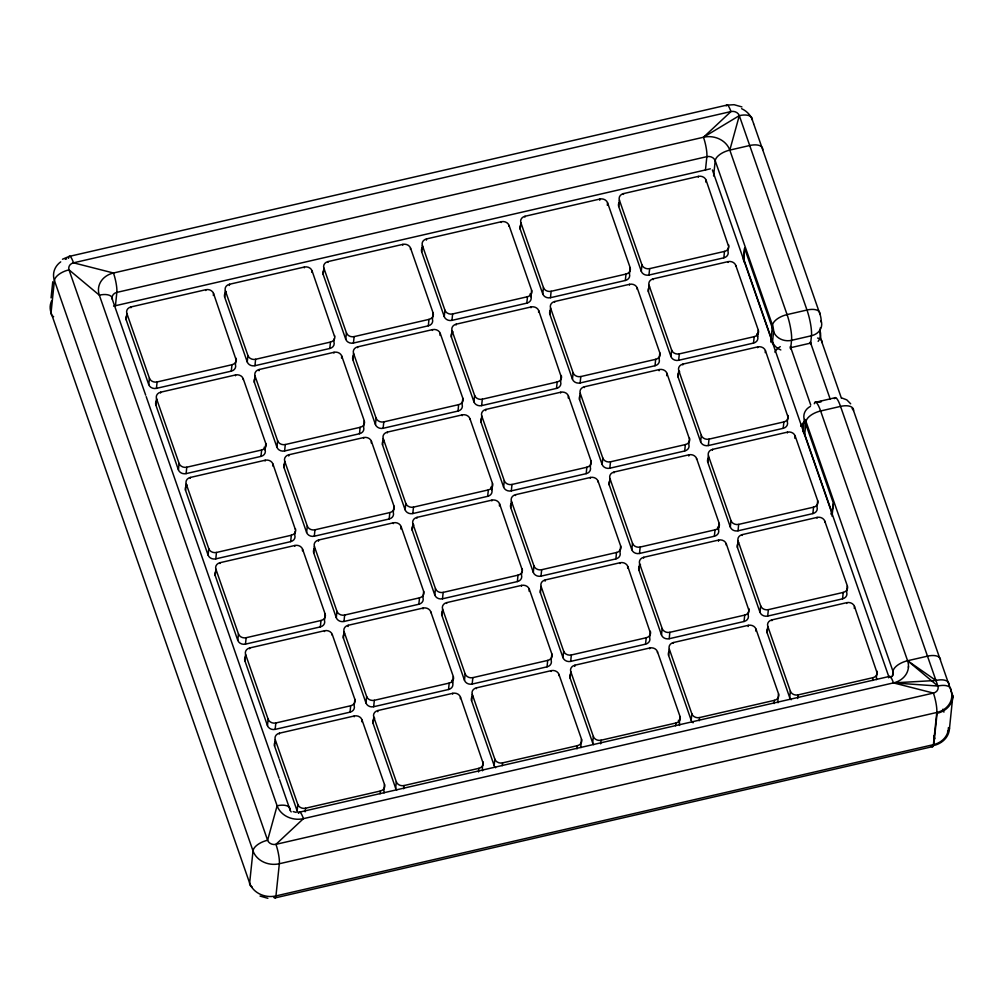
<?xml version="1.0" encoding="UTF-8"?>
<svg xmlns="http://www.w3.org/2000/svg" width="1003" height="1003" viewBox="0 0 1003 1003"><rect width="100%" height="100%" fill="white"/><g stroke="black" fill="none" stroke-linecap="round" stroke-linejoin="round"><path stroke-width="1.5" d="M952.762 697.198A22.191 18.957 6 0 1 937.09 713.334L933.705 745.517A22.191 18.957 6 0 0 949.39 729.382L952.85 695.881L940.513 660.438A14.443 6.958 -19.2 0 0 927.499 656.163L907.59 660.739A14.443 6.958 -19.2 0 0 892.996 671.371A6.708 5.73 6 0 1 890.614 677.552M952.85 695.881L952.775 697.198M908.48 666.468L908.417 667.359M51.065 297.866L52.758 281.768M115.395 306.128L116.837 292.4A14.443 2.796 77 0 0 113.464 273.004L73.507 262.824A14.443 2.796 77 0 0 68.555 258.335M235.843 360.654L235.429 364.666A6.181 5.278 6 0 1 231.292 371.135L156.43 388.362A6.181 5.278 6 0 1 148.732 384.613L126.177 319.819L126.854 313.4A6.181 5.278 6 0 1 130.979 306.931L205.853 289.704A6.181 5.278 6 0 1 213.539 293.453L235.968 359.45M130.904 307.733L130.979 306.931M148.732 384.613L149.409 378.194L126.854 313.4M156.43 388.362L157.107 381.955A6.181 5.278 6 0 1 149.409 378.194M155.866 405.074L156.531 398.655A6.181 5.278 6 0 1 160.668 392.186L235.529 374.959A6.181 5.278 6 0 1 243.215 378.708L265.782 443.502L265.105 449.921A6.181 5.278 6 0 1 260.981 456.39L186.107 473.617A6.181 5.278 6 0 1 178.421 469.868L155.866 405.074A6.181 5.278 6 0 1 157.045 400.172M160.58 392.988L160.668 392.186M178.421 469.868L179.098 463.449L156.531 398.655M186.107 473.617L186.784 467.21A6.181 5.278 6 0 1 179.098 463.449M205.765 290.506L205.853 289.704M295.208 531.164L294.782 535.176A6.181 5.278 6 0 1 290.657 541.645L215.795 558.872A6.181 5.278 6 0 1 208.097 555.123L185.542 490.329L186.219 483.91A6.181 5.278 6 0 1 190.344 477.441L265.206 460.214A6.181 5.278 6 0 1 272.904 463.963L295.371 529.559M190.257 478.243L190.344 477.441M213.326 295.459L213.539 293.453M334.312 338.387L333.936 341.998A6.181 5.278 6 0 1 329.799 348.48L254.938 365.706A6.181 5.278 6 0 1 247.239 361.945L224.685 297.151L225.362 290.732A6.181 5.278 6 0 1 229.486 284.263L304.36 267.036A6.181 5.278 6 0 1 312.046 270.797L334.526 336.381M229.361 285.466L229.486 284.263M208.097 555.123L208.774 548.704L186.219 483.91M231.292 371.135L231.969 364.728A6.181 5.278 6 0 0 236.094 358.247M215.795 558.872L216.46 552.465A6.181 5.278 6 0 1 208.774 548.704M235.442 375.761L235.529 374.959M215.219 575.584L215.896 569.165A6.181 5.278 6 0 1 220.033 562.696L294.895 545.469A6.181 5.278 6 0 1 302.58 549.218L325.148 614.012L324.471 620.431A6.181 5.278 6 0 1 320.333 626.9L245.472 644.127A6.181 5.278 6 0 1 237.786 640.378L215.219 575.584A6.181 5.278 6 0 1 216.021 571.108M219.945 563.498L220.033 562.696M243.14 379.51L243.215 378.708M247.239 361.945L247.917 355.526L225.362 290.732M254.938 365.706L255.615 359.287A6.181 5.278 6 0 1 247.917 355.526M254.373 382.406L255.038 375.987A6.181 5.278 6 0 1 259.175 369.518L334.037 352.291A6.181 5.278 6 0 1 341.735 356.052L364.29 420.846L363.613 427.253A6.181 5.278 6 0 1 359.488 433.735L284.614 450.961A6.181 5.278 6 0 1 276.928 447.2L254.373 382.406A6.181 5.278 6 0 1 255.176 377.93M259.05 370.721L259.175 369.518M237.786 640.378L238.451 633.959L215.896 569.165M260.981 456.39L261.645 449.983A6.181 5.278 6 0 0 265.782 443.502M245.472 644.127L246.149 637.72A6.181 5.278 6 0 1 238.451 633.959M265.131 461.016L265.206 460.214M354.485 702.476L354.147 705.686A6.181 5.278 6 0 1 350.022 712.155L275.148 729.382A6.181 5.278 6 0 1 267.462 725.633L244.908 660.839L245.585 654.42A6.181 5.278 6 0 1 249.709 647.951L324.571 630.724A6.181 5.278 6 0 1 332.269 634.473L354.824 699.267L354.573 701.674M249.622 648.753L249.709 647.951M272.691 465.969L272.904 463.963M276.928 447.2L277.605 440.781L255.038 375.987M284.614 450.961L285.291 444.542A6.181 5.278 6 0 1 277.605 440.781M304.273 267.839L304.36 267.036M284.05 467.661L284.727 461.242A6.181 5.278 6 0 1 288.851 454.773L363.713 437.546A6.181 5.278 6 0 1 371.411 441.307L393.966 506.089L393.289 512.508A6.181 5.278 6 0 1 389.164 518.99L314.303 536.216A6.181 5.278 6 0 1 306.605 532.455L284.05 467.661A6.181 5.278 6 0 1 285.241 462.759M288.726 455.976L288.851 454.773M311.883 272.39L312.046 270.797M267.462 725.633L268.14 719.214L245.585 654.42M290.657 541.645L291.334 535.238A6.181 5.278 6 0 0 295.459 528.757M275.148 729.382L275.825 722.975A6.181 5.278 6 0 1 268.14 719.214M432.732 316.534L432.443 319.33A6.181 5.278 6 0 1 428.306 325.812L353.445 343.039A6.181 5.278 6 0 1 345.747 339.277L323.192 274.483L323.869 268.077A6.181 5.278 6 0 1 327.994 261.595L402.867 244.368A6.181 5.278 6 0 1 410.553 248.13L433.108 312.923L432.769 316.133M294.807 546.271L294.895 545.469M298.618 813.082A6.181 5.278 6 0 1 297.139 810.888L274.584 746.094L275.261 739.675A6.181 5.278 6 0 1 279.386 733.206L354.26 715.979A6.181 5.278 6 0 1 361.945 719.728L384.5 784.522L383.836 790.941A6.181 5.278 6 0 1 384.074 792.922M327.918 262.397L327.994 261.595M279.31 734.008L279.386 733.206M302.417 550.823L302.58 549.218M306.605 532.455L307.282 526.036L284.727 461.242M329.799 348.48L330.476 342.061A6.181 5.278 6 0 0 334.601 335.591M314.303 536.216L314.967 529.797A6.181 5.278 6 0 1 307.282 526.036M333.949 353.094L334.037 352.291M313.726 552.916L314.403 546.497A6.181 5.278 6 0 1 318.54 540.028L393.402 522.801A6.181 5.278 6 0 1 401.087 526.55L423.655 591.344L422.978 597.763A6.181 5.278 6 0 1 418.84 604.245L343.979 621.471A6.181 5.278 6 0 1 336.293 617.71L313.726 552.916A6.181 5.278 6 0 1 314.528 548.44M318.402 541.231L318.54 540.028M341.521 358.046L341.735 356.052M345.747 339.277L346.424 332.871L323.869 268.077M297.139 810.888L297.816 804.469L275.261 739.675M320.333 626.9L321.01 620.493A6.181 5.278 6 0 0 325.148 614.012M353.445 343.039L354.122 336.619A6.181 5.278 6 0 1 346.424 332.871M305.125 811.828L305.514 808.23A6.181 5.278 6 0 1 297.816 804.469M352.88 359.738L353.545 353.332A6.181 5.278 6 0 1 357.682 346.85L432.544 329.623A6.181 5.278 6 0 1 440.242 333.385L462.797 398.178L462.12 404.585A6.181 5.278 6 0 1 457.995 411.067L383.121 428.294A6.181 5.278 6 0 1 375.435 424.532L352.88 359.738A6.181 5.278 6 0 1 353.683 355.263M324.496 631.526L324.571 630.724M357.595 347.652L357.682 346.85M332.181 635.275L332.269 634.473M336.293 617.71L336.958 611.291L314.403 546.497M359.488 433.735L360.152 427.316A6.181 5.278 6 0 0 364.29 420.846M343.979 621.471L344.656 615.052A6.181 5.278 6 0 1 336.958 611.291M363.638 438.349L363.713 437.546M343.415 638.171L344.092 631.752A6.181 5.278 6 0 1 348.217 625.283L423.078 608.056A6.181 5.278 6 0 1 430.776 611.805L453.331 676.599L452.654 683.018A6.181 5.278 6 0 1 448.529 689.5L373.668 706.726A6.181 5.278 6 0 1 365.97 702.965L343.415 638.171A6.181 5.278 6 0 1 344.593 633.269M348.091 626.486L348.217 625.283M371.235 442.9L371.411 441.307M375.435 424.532L376.112 418.126L353.545 353.332M350.022 712.155L350.699 705.748A6.181 5.278 6 0 0 354.824 699.267M383.121 428.294L383.798 421.874A6.181 5.278 6 0 1 376.112 418.126M402.78 245.171L402.867 244.368M382.557 444.993L383.234 438.587A6.181 5.278 6 0 1 387.359 432.105L462.233 414.878A6.181 5.278 6 0 1 469.918 418.64L492.473 483.433L491.796 489.84A6.181 5.278 6 0 1 487.671 496.322L412.81 513.549A6.181 5.278 6 0 1 405.112 509.787L382.557 444.993A6.181 5.278 6 0 1 383.748 440.104M354.172 716.781L354.26 715.979M387.271 432.907L387.359 432.105M410.428 249.333L410.553 248.13M361.732 721.734L361.945 719.728M365.97 702.965L366.647 696.546L344.092 631.752M389.164 518.99L389.841 512.571A6.181 5.278 6 0 0 393.966 506.089M373.668 706.726L374.332 700.307A6.181 5.278 6 0 1 366.647 696.546M421.699 251.828L422.376 245.409A6.181 5.278 6 0 1 426.501 238.927L501.375 221.713A6.181 5.278 6 0 1 509.06 225.462L531.615 290.256L530.951 296.675A6.181 5.278 6 0 1 526.813 303.144L451.952 320.371A6.181 5.278 6 0 1 444.254 316.622L421.699 251.828A6.181 5.278 6 0 1 422.89 246.926M393.314 523.604L393.402 522.801M396.724 790.013A6.181 5.278 6 0 1 395.646 788.22L373.091 723.426L373.768 717.007A6.181 5.278 6 0 1 377.893 710.538L452.767 693.311A6.181 5.278 6 0 1 460.452 697.06L482.932 762.656M426.375 240.131L426.501 238.927M377.767 711.741L377.893 710.538M400.836 528.957L401.087 526.55M405.112 509.787L405.789 503.381L383.234 438.587M428.306 325.812L428.983 319.393A6.181 5.278 6 0 0 433.108 312.923M380.087 793.812L380.375 791.003A6.181 5.278 6 0 0 384.5 784.522M412.81 513.549L413.474 507.129A6.181 5.278 6 0 1 405.789 503.381M432.456 330.426L432.544 329.623M521.899 571.096L521.485 575.095A6.181 5.278 6 0 1 517.347 581.577L442.486 598.804A6.181 5.278 6 0 1 434.8 595.042L412.233 530.248L412.91 523.842A6.181 5.278 6 0 1 417.047 517.36L491.909 500.133A6.181 5.278 6 0 1 499.594 503.895L522.074 569.491M416.96 518.162L417.047 517.36M440.029 335.391L440.242 333.385M444.254 316.622L444.931 310.203L422.376 245.409M395.646 788.22L396.323 781.801L373.768 717.007M418.84 604.245L419.517 597.826A6.181 5.278 6 0 0 423.655 591.344M451.952 320.371L452.629 313.952A6.181 5.278 6 0 1 444.931 310.203M403.682 788.772L404.021 785.562A6.181 5.278 6 0 1 396.323 781.801M561.091 377.517L560.627 381.93A6.181 5.278 6 0 1 556.502 388.399L481.628 405.626A6.181 5.278 6 0 1 473.943 401.877L451.388 337.083L452.052 330.664A6.181 5.278 6 0 1 456.189 324.182L531.051 306.956A6.181 5.278 6 0 1 538.749 310.717L561.178 376.714M423.003 608.859L423.078 608.056M456.102 324.985L456.189 324.182M430.688 612.607L430.776 611.805M434.8 595.042L435.465 588.636L412.91 523.842M457.995 411.067L458.659 404.648A6.181 5.278 6 0 0 462.797 398.178M442.486 598.804L443.163 592.384A6.181 5.278 6 0 1 435.465 588.636M462.145 415.681L462.233 414.878M441.922 615.503L442.599 609.097A6.181 5.278 6 0 1 446.724 602.615L521.585 585.388A6.181 5.278 6 0 1 529.283 589.15L551.838 653.943L551.161 660.35A6.181 5.278 6 0 1 547.036 666.832L472.175 684.059A6.181 5.278 6 0 1 464.477 680.297L441.922 615.503A6.181 5.278 6 0 1 442.724 611.028M446.636 603.417L446.724 602.615M469.83 419.442L469.918 418.64M473.943 401.877L474.62 395.458L452.052 330.664M448.529 689.5L449.206 683.081A6.181 5.278 6 0 0 453.331 676.599M481.628 405.626L482.305 399.207A6.181 5.278 6 0 1 474.62 395.458M501.287 222.503L501.375 221.713M481.064 422.338L481.741 415.919A6.181 5.278 6 0 1 485.866 409.437L560.74 392.211A6.181 5.278 6 0 1 568.425 395.972L590.98 460.766L590.303 467.185A6.181 5.278 6 0 1 586.178 473.654L511.317 490.881A6.181 5.278 6 0 1 503.619 487.132L481.064 422.338A6.181 5.278 6 0 1 481.866 417.862M452.679 694.114L452.767 693.311M485.74 410.641L485.866 409.437M508.972 226.264L509.06 225.462M460.289 698.665L460.452 697.06M464.477 680.297L465.154 673.891L442.599 609.097M487.671 496.322L488.348 489.903A6.181 5.278 6 0 0 492.473 483.433M472.175 684.059L472.839 677.639A6.181 5.278 6 0 1 465.154 673.891M520.206 229.16L520.883 222.741A6.181 5.278 6 0 1 525.008 216.272L599.882 199.045A6.181 5.278 6 0 1 607.567 202.794L630.122 267.588L629.458 274.007A6.181 5.278 6 0 1 625.32 280.476L550.459 297.703A6.181 5.278 6 0 1 542.761 293.954L520.206 229.16A6.181 5.278 6 0 1 521.008 224.685M491.821 500.936L491.909 500.133M495.632 767.759A6.181 5.278 6 0 1 494.166 765.552L471.598 700.758L472.275 694.352A6.181 5.278 6 0 1 476.4 687.87L551.274 670.643A6.181 5.278 6 0 1 558.959 674.405L581.514 739.198L580.85 745.605A6.181 5.278 6 0 1 581.088 747.586M524.933 217.074L525.008 216.272M476.325 688.672L476.4 687.87M499.394 505.901L499.594 503.895M503.619 487.132L504.296 480.713L481.741 415.919M526.813 303.144L527.49 296.725A6.181 5.278 6 0 0 531.615 290.256M478.506 771.946L478.882 768.336A6.181 5.278 6 0 0 483.007 761.854M482.807 763.86L482.343 768.273A6.181 5.278 6 0 1 482.493 770.78M511.317 490.881L511.994 484.462A6.181 5.278 6 0 1 504.296 480.713M530.963 307.758L531.051 306.956M620.33 549.23L619.992 552.44A6.181 5.278 6 0 1 615.867 558.909L540.993 576.136A6.181 5.278 6 0 1 533.308 572.387L510.74 507.593L511.417 501.174A6.181 5.278 6 0 1 515.555 494.692L590.416 477.466A6.181 5.278 6 0 1 598.101 481.227L620.669 546.021L620.368 548.829M515.467 495.495L515.555 494.692M538.573 312.322L538.749 310.717M542.761 293.954L543.438 287.535L520.883 222.741M494.166 765.552L494.83 759.146L472.275 694.352M517.347 581.577L518.024 575.158A6.181 5.278 6 0 0 522.162 568.688M550.459 297.703L551.136 291.296A6.181 5.278 6 0 1 543.438 287.535M502.227 765.703L502.528 762.894A6.181 5.278 6 0 1 494.83 759.146M549.895 314.415L550.559 307.996A6.181 5.278 6 0 1 554.697 301.527L629.558 284.3A6.181 5.278 6 0 1 637.256 288.049L659.811 352.843L659.134 359.262A6.181 5.278 6 0 1 655.009 365.731L580.135 382.958A6.181 5.278 6 0 1 572.45 379.209L549.895 314.415A6.181 5.278 6 0 1 551.073 309.513M521.51 586.191L521.585 585.388M554.609 302.329L554.697 301.527M529.07 591.156L529.283 589.15M533.308 572.387L533.972 565.968L511.417 501.174M556.502 388.399L557.166 381.98A6.181 5.278 6 0 0 561.304 375.511M540.993 576.136L541.67 569.717A6.181 5.278 6 0 1 533.972 565.968M560.652 393.013L560.74 392.211M650.132 633.282L649.668 637.695A6.181 5.278 6 0 1 645.543 644.164L570.682 661.391A6.181 5.278 6 0 1 562.984 657.642L540.429 592.848L541.106 586.429A6.181 5.278 6 0 1 545.231 579.947L620.092 562.721A6.181 5.278 6 0 1 627.79 566.482L650.22 632.479M545.105 581.151L545.231 579.947M568.212 397.978L568.425 395.972M572.45 379.209L573.127 372.79L550.559 307.996M547.036 666.832L547.713 660.413A6.181 5.278 6 0 0 551.838 653.943M580.135 382.958L580.812 376.551A6.181 5.278 6 0 1 573.127 372.79M599.756 200.249L599.882 199.045M689.324 439.703L688.823 444.517A6.181 5.278 6 0 1 684.685 450.986L609.824 468.213A6.181 5.278 6 0 1 602.126 464.464L579.571 399.67L580.248 393.251A6.181 5.278 6 0 1 584.373 386.782L659.247 369.555A6.181 5.278 6 0 1 666.932 373.304L689.412 438.9M551.186 671.446L551.274 670.643M584.298 387.584L584.373 386.782M607.316 205.201L607.567 202.794M558.834 675.608L558.959 674.405M562.984 657.642L563.661 651.223L541.106 586.429M586.178 473.654L586.855 467.235A6.181 5.278 6 0 0 590.98 460.766M570.682 661.391L571.346 654.972A6.181 5.278 6 0 1 563.661 651.223M728.379 247.327L727.965 251.339A6.181 5.278 6 0 1 723.827 257.821L648.966 275.048A6.181 5.278 6 0 1 641.281 271.286L618.713 206.493L619.39 200.073A6.181 5.278 6 0 1 623.515 193.604L698.389 176.378A6.181 5.278 6 0 1 706.074 180.139L728.504 246.124M590.328 478.268L590.416 477.466M593.738 744.677A6.181 5.278 6 0 1 592.673 742.897L570.105 678.103L570.782 671.684A6.181 5.278 6 0 1 574.907 665.202L649.781 647.976A6.181 5.278 6 0 1 657.466 651.737L680.034 716.531L679.357 722.95A6.181 5.278 6 0 1 679.507 725.445M623.44 194.406L623.515 193.604M574.782 666.406L574.907 665.202M598.026 482.029L598.101 481.227M602.126 464.464L602.803 458.045L580.248 393.251M625.32 280.476L625.997 274.07A6.181 5.278 6 0 0 630.122 267.588M577.051 748.877L577.389 745.668A6.181 5.278 6 0 0 581.514 739.198M609.824 468.213L610.501 461.806A6.181 5.278 6 0 1 602.803 458.045M629.47 285.103L629.558 284.3M609.247 484.925L609.924 478.506A6.181 5.278 6 0 1 614.062 472.037L688.923 454.81A6.181 5.278 6 0 1 696.609 458.559L719.176 523.353L718.499 529.772A6.181 5.278 6 0 1 714.374 536.241L639.5 553.468A6.181 5.278 6 0 1 631.815 549.719L609.247 484.925A6.181 5.278 6 0 1 610.438 480.023M613.974 472.839L614.062 472.037M637.131 289.253L637.256 288.049M641.281 271.286L641.945 264.867L619.39 200.073M592.673 742.897L593.337 736.478L570.782 671.684M615.867 558.909L616.532 552.49A6.181 5.278 6 0 0 620.669 546.021M648.966 275.048L649.643 268.628A6.181 5.278 6 0 1 641.945 264.867M600.659 743.837L601.035 740.227A6.181 5.278 6 0 1 593.337 736.478M648.402 291.748L649.066 285.328A6.181 5.278 6 0 1 653.204 278.859L728.065 261.633A6.181 5.278 6 0 1 735.763 265.394L758.318 330.188L757.641 336.594A6.181 5.278 6 0 1 753.516 343.076L678.642 360.303A6.181 5.278 6 0 1 670.957 356.541L648.402 291.748A6.181 5.278 6 0 1 649.58 286.845M620.017 563.523L620.092 562.721M653.116 279.661L653.204 278.859M627.615 568.087L627.79 566.482M631.815 549.719L632.492 543.3L609.924 478.506M655.009 365.731L655.674 359.325A6.181 5.278 6 0 0 659.811 352.843M639.5 553.468L640.177 547.061A6.181 5.278 6 0 1 632.492 543.3M659.109 370.759L659.247 369.555M748.564 611.416L748.175 615.027A6.181 5.278 6 0 1 744.05 621.496L669.189 638.723A6.181 5.278 6 0 1 661.491 634.974L638.936 570.18L639.613 563.761A6.181 5.278 6 0 1 643.738 557.292L718.599 540.065A6.181 5.278 6 0 1 726.297 543.814L748.727 609.811M643.65 558.094L643.738 557.292M666.682 375.711L666.932 373.304M670.957 356.541L671.634 350.122L649.066 285.328M645.543 644.164L646.22 637.745A6.181 5.278 6 0 0 650.345 631.276M678.642 360.303L679.319 353.883A6.181 5.278 6 0 1 671.634 350.122M698.301 177.18L698.389 176.378M787.744 417.837L787.33 421.849A6.181 5.278 6 0 1 783.193 428.331L708.331 445.558A6.181 5.278 6 0 1 700.633 441.796L678.078 377.003L678.755 370.583A6.181 5.278 6 0 1 682.88 364.114L757.754 346.888A6.181 5.278 6 0 1 765.439 350.649L787.869 416.634M649.693 648.778L649.781 647.976M682.805 364.916L682.88 364.114M705.422 170.372L706.864 156.656A14.443 2.796 77 0 0 703.479 137.248L730.961 111.559A6.708 5.73 6 0 1 739.311 115.646A14.443 6.958 -19.2 0 1 752.338 119.921L753.667 123.745M705.861 182.132L706.074 180.139M657.391 652.539L657.466 651.737M661.491 634.974L662.168 628.555L639.613 563.761M684.685 450.986L685.362 444.58A6.181 5.278 6 0 0 689.487 438.098M713.609 175.976L715.214 160.731A14.443 6.958 -19.2 0 1 729.808 150.099L749.717 145.51A14.443 6.958 -19.2 0 1 762.731 149.798M669.189 638.723L669.854 632.316A6.181 5.278 6 0 1 662.168 628.555M688.798 456.014L688.923 454.81M693.111 722.799A6.181 5.278 6 0 1 691.18 720.229L668.612 655.435L669.289 649.016A6.181 5.278 6 0 1 673.414 642.547L748.288 625.32A6.181 5.278 6 0 1 755.974 629.069L778.541 693.863L777.864 700.282A6.181 5.278 6 0 1 778.015 702.777M673.339 643.349L673.414 642.547M696.533 459.361L696.609 458.559M700.633 441.796L701.31 435.377L678.755 370.583M723.827 257.821L724.505 251.402A6.181 5.278 6 0 0 728.629 244.933M675.608 725.808L675.897 723A6.181 5.278 6 0 0 680.034 716.531M708.331 445.558L709.008 439.138A6.181 5.278 6 0 1 701.31 435.377M727.977 262.435L728.065 261.633M707.767 462.258L708.431 455.838A6.181 5.278 6 0 1 712.569 449.369L787.43 432.143A6.181 5.278 6 0 1 795.128 435.904L817.683 500.698L817.006 507.104A6.181 5.278 6 0 1 812.881 513.586L738.007 530.813A6.181 5.278 6 0 1 730.322 527.051L707.767 462.258A6.181 5.278 6 0 1 708.569 457.782M712.481 450.171L712.569 449.369M735.675 266.196L735.763 265.394M691.18 720.229L691.844 713.81L669.289 649.016M714.374 536.241L715.039 529.835A6.181 5.278 6 0 0 719.176 523.353M743.411 259.953A109.164 21.151 77 0 1 743.549 258.598L744.627 248.293L773.589 331.554L772.511 341.847A8.726 1.693 77 0 0 772.486 343.54M699.204 720.768L699.542 717.571A6.181 5.278 6 0 1 691.844 713.81M718.474 541.269L718.599 540.065M726.172 545.018L726.297 543.814M730.322 527.051L730.999 520.632L708.431 455.838M753.516 343.076L754.193 336.657A6.181 5.278 6 0 0 758.318 330.188M738.007 530.813L738.684 524.393A6.181 5.278 6 0 1 730.999 520.632M757.666 347.69L757.754 346.888M737.443 547.513L738.12 541.093A6.181 5.278 6 0 1 742.245 534.624L817.106 517.398A6.181 5.278 6 0 1 824.805 521.159L847.359 585.953L846.682 592.359A6.181 5.278 6 0 1 842.558 598.841L767.696 616.068A6.181 5.278 6 0 1 759.998 612.306L737.443 547.513A6.181 5.278 6 0 1 738.634 542.61M742.157 535.426L742.245 534.624M765.226 352.642L765.439 350.649M770.73 342.01L772.486 325.248L715.214 160.731A6.708 5.73 6 0 0 706.864 156.656L116.837 292.4A6.708 5.73 6 0 0 112.349 299.433L145.686 395.182M744.05 621.496L744.727 615.09A6.181 5.278 6 0 0 748.852 608.608M748.163 626.524L748.288 625.32M755.773 631.075L755.974 629.069M759.998 612.306L760.675 605.887L738.12 541.093M790.665 348.68L791.555 340.33A19.12 3.711 77 0 0 787.079 314.603L729.808 150.099L739.311 115.646L703.479 137.248L113.464 273.004A21.138 18.067 6 0 0 99.335 295.158L277.116 805.798L267.6 840.251A14.443 6.958 -19.2 0 0 253.019 850.895L249.634 883.079A14.443 6.958 -19.2 0 0 252.229 887.066M783.193 428.331L783.87 421.912A6.181 5.278 6 0 0 787.994 415.443M767.696 616.068L768.361 609.648A6.181 5.278 6 0 1 760.675 605.887M787.342 432.945L787.43 432.143M791.166 699.755A6.181 5.278 6 0 1 789.687 697.561L767.119 632.768L767.796 626.348A6.181 5.278 6 0 1 771.934 619.879L846.795 602.653A6.181 5.278 6 0 1 854.481 606.414L876.923 672.399M771.846 620.681L771.934 619.879M794.865 438.298L795.128 435.904M810.587 344.104L811.465 335.742A19.12 3.711 77 0 0 806.989 310.027L739.311 115.646M774.065 703.554L774.404 700.345A6.181 5.278 6 0 0 778.541 693.863M804.594 435.34L806.036 421.611A14.443 6.958 -19.2 0 1 820.63 410.979L840.539 406.391A14.443 6.958 -19.2 0 1 853.553 410.678L939.999 658.971M818.147 341.359A14.443 12.337 6 0 0 820.028 330.915L820.366 327.693M820.968 321.913L821.106 320.621A4.689 0.915 77 0 0 820.003 314.315L753.78 124.096M789.687 697.561L790.351 691.142L767.796 626.348M812.881 513.586L813.546 507.167A6.181 5.278 6 0 0 817.683 500.698M797.673 698.514L798.049 694.903A6.181 5.278 6 0 1 790.351 691.142M817.031 518.2L817.106 517.398M824.717 521.949L824.805 521.159M832.001 516.156A109.164 21.151 77 0 0 832.314 513.561L833.405 503.28L804.431 420.157A14.443 12.337 6 0 1 810.437 406.365M842.558 598.841L843.235 592.422A6.181 5.278 6 0 0 847.359 585.953M846.708 603.455L846.795 602.653M854.28 608.407L854.481 606.414M872.623 680.485L872.911 677.677A6.181 5.278 6 0 0 877.048 671.195M876.785 673.602L876.371 677.614A6.181 5.278 6 0 1 876.609 679.595M892.52 675.947L892.996 671.371L806.036 421.611A4.689 0.915 77 0 0 804.431 420.157L803.353 430.437A8.726 1.693 77 0 1 802.889 431.691M62.462 259.238L69.144 256.429L726.598 105.165L734.083 104.701L741.907 106.92M835.499 397.627L814.9 402.454L821.407 401.526L815.589 402.203M113.59 306.141L710.35 168.83M157.107 381.955L231.969 364.728M255.615 359.287L330.476 342.061M354.122 336.619L428.983 319.393M452.629 313.952L527.49 296.725M551.136 291.296L625.997 274.07M649.643 268.628L724.505 251.402M186.784 467.21L261.645 449.983M285.291 444.542L360.152 427.316M383.798 421.874L458.659 404.648M482.305 399.207L557.166 381.98M580.812 376.551L655.674 359.325M679.319 353.883L754.193 336.657M790.778 347.665L810.687 343.089M216.46 552.465L291.334 535.238M314.967 529.797L389.841 512.571M413.474 507.129L488.348 489.903M511.994 484.462L586.855 467.235M610.501 461.806L685.362 444.58M709.008 439.138L783.87 421.912M246.149 637.72L321.01 620.493M344.656 615.052L419.517 597.826M443.163 592.384L518.024 575.158M541.67 569.717L616.532 552.49M640.177 547.061L715.039 529.835M738.684 524.393L813.546 507.167M275.825 722.975L350.699 705.748M374.332 700.307L449.206 683.081M472.839 677.639L547.713 660.413M571.346 654.972L646.22 637.745M669.854 632.316L744.727 615.09M768.361 609.648L843.235 592.422M305.514 808.23L380.375 791.003M404.021 785.562L478.882 768.336M502.528 762.894L577.389 745.668M601.035 740.227L675.897 723M699.542 717.571L774.404 700.345M798.049 694.903L872.911 677.677M299.07 812.254L889.097 676.498M948.976 684.761A14.443 6.958 -19.2 0 0 935.962 680.473L893.447 682.893L303.433 818.649L275.95 844.338A14.443 2.796 77 0 1 279.336 863.746L275.95 895.93A14.443 2.796 77 0 1 273.806 897.296M275.374 897.835L932.828 746.571M888.595 677.79A14.443 2.796 77 0 1 893.447 682.893L937.893 686.039A14.443 6.958 -19.2 0 1 950.919 690.315A21.138 18.067 6 0 1 936.777 712.469L933.404 744.665A14.443 2.796 77 0 1 931.26 746.031M893.447 682.893L933.404 693.073A14.443 2.796 77 0 1 936.789 712.481L279.336 863.746A21.138 18.067 6 0 1 253.019 850.895L54.425 280.501A21.138 18.067 6 0 1 60.719 261.858M293.189 811.59L296.186 812.43M260.053 896.08L267.876 898.299M841.58 397.89L846.795 399.871L850.682 403.808M935.962 680.473L907.59 660.739L820.63 410.979A19.12 3.711 77 0 0 814.286 403.758M726.222 105.917A14.443 2.796 77 0 1 730.961 111.559L73.507 262.824A6.708 5.73 6 0 0 69.019 269.857L267.6 840.251A6.708 5.73 6 0 0 275.95 844.338L933.404 693.073A6.708 5.73 6 0 0 937.893 686.039L907.59 660.739A21.176 18.092 6 0 1 893.435 682.918M832.327 513.574L803.353 430.437A14.443 12.337 6 0 1 803.817 422.2M820.028 330.915A8.726 1.693 77 0 0 822.071 342.65L831.75 370.458M832.151 371.611L841.429 398.266M937.893 686.039L840.539 406.391A19.12 3.711 77 0 0 834.346 398.667M942.895 709.184L943.923 712.143M810.274 341.91L830.145 398.968M933.793 735.575L934.884 738.697M790.364 346.486L810.75 405.024M743.549 258.586L772.511 341.847A14.443 12.337 6 0 0 780.835 349.947M712.393 169.958L888.896 676.937M756.701 333.899L757.641 336.594M717.559 527.076L718.499 529.772M530.01 293.967L530.951 296.675M678.417 720.242L679.357 722.95M490.856 487.145L491.796 489.84M451.714 680.322L452.654 683.018M264.165 447.225L265.105 449.921M146.187 396.636L279.022 778.165M279.524 779.619L290.13 810.085A6.708 5.73 6 0 0 291.196 811.916M244.908 660.839A6.181 5.278 6 0 1 246.086 655.937M274.584 746.094A6.181 5.278 6 0 1 275.386 741.618M185.542 490.329A6.181 5.278 6 0 1 187.16 485.051M126.177 319.819A6.181 5.278 6 0 1 126.98 315.343M224.685 297.151A6.181 5.278 6 0 1 226.302 291.873M373.091 723.426A6.181 5.278 6 0 1 374.708 718.148M323.192 274.483A6.181 5.278 6 0 1 324.383 269.594M471.598 700.758A6.181 5.278 6 0 1 472.789 695.869M412.233 530.248A6.181 5.278 6 0 1 413.85 524.97M451.388 337.083A6.181 5.278 6 0 1 452.992 331.792M570.105 678.103A6.181 5.278 6 0 1 571.296 673.201M540.429 592.848A6.181 5.278 6 0 1 541.231 588.372M510.74 507.593A6.181 5.278 6 0 1 511.931 502.691M579.571 399.67A6.181 5.278 6 0 1 580.373 395.195M668.612 655.435A6.181 5.278 6 0 1 669.415 650.96M638.936 570.18A6.181 5.278 6 0 1 640.553 564.902M618.713 206.493A6.181 5.278 6 0 1 619.19 202.481M678.078 377.003A6.181 5.278 6 0 1 679.695 371.724M767.119 632.768A6.181 5.278 6 0 1 767.922 628.292M820.003 314.315A14.443 6.958 -19.2 0 0 806.989 310.027L787.079 314.603A14.443 6.958 -19.2 0 0 772.486 325.248A4.689 0.915 77 0 1 773.589 331.554A14.443 12.337 6 0 0 791.555 340.33L811.465 335.742A14.443 12.337 6 0 0 821.106 320.621M703.479 137.248A21.138 18.067 6 0 1 729.783 150.086M298.693 813.007A14.443 2.796 77 0 1 303.433 818.649A21.138 18.067 6 0 1 277.116 805.798A14.443 6.958 -19.2 0 1 290.13 810.085M112.349 299.433A14.443 6.958 -19.2 0 0 99.335 295.158L69.019 269.857A14.443 6.958 -19.2 0 0 54.425 280.501L51.053 312.685L249.634 883.079A21.138 18.067 6 0 0 275.95 895.917L933.404 744.665A21.138 18.067 6 0 0 948.424 727.576M741.618 108.688A21.138 18.067 6 0 1 752.325 119.921M65.32 259.351A21.138 18.067 6 0 1 66.687 258.862M51.742 300.587A21.138 18.067 6 0 0 51.053 312.685A14.443 6.958 -19.2 0 0 53.635 316.672M949.465 728.065A14.443 6.958 -19.2 0 1 947.559 731.839M817.57 338.036A14.443 6.958 -19.2 0 1 822.071 342.65M852.061 408.722A4.689 0.915 77 0 1 852.613 408.735M853.039 409.425A4.689 0.915 77 0 1 853.553 410.678M810.136 342.713A5.692 1.103 77 0 1 810.261 343.515M833.405 503.28A95.874 18.581 77 0 1 830.848 514M744.176 262.096A95.862 18.581 77 0 1 744.627 248.293M774.918 352.178A14.443 6.958 -19.2 0 1 780.259 346.624M790.226 347.289A5.692 1.103 77 0 1 790.414 348.605M800.733 426.313A14.443 6.958 -19.2 0 1 804.958 421.523"/></g></svg>
